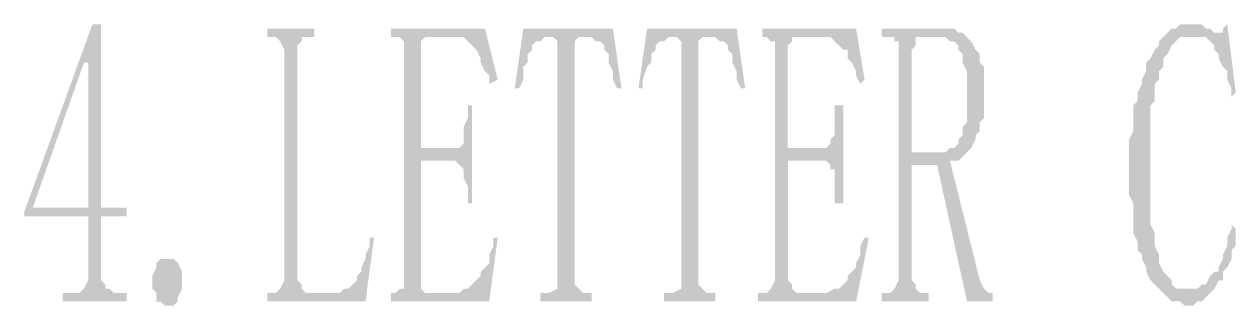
# Model space of a CAD drawing. Header units: millimetres. Extents: x -26542 to -511, y 85916 to 91363.
# Drawn here: x -1230.7 to -1079.9, y 90866.2 to 90901.2 of the extents above; entities that cross this region are included whole.
import ezdxf

# ---------------------------------------------------------------- set-up
doc = ezdxf.new("R2010")
doc.units = ezdxf.units.MM
doc.layers.add('PDF_Solid Fills', color=7, linetype='Continuous')

msp = doc.modelspace()

# ---------------------------------------------------------------- hatches: boundary and pattern name
at = {"layer": 'PDF_Solid Fills', "transparency": 33554559, "extrusion": (-0.004685415688226653, -0.01745240643729066, 0.9998367168639969)}
for points in [[(-24748.84976771998, 87490.07130452292), (-24749.87539475388, 87489.79591133632), (-24752.02187208028, 87465.02782270592), (-24751.88417548698, 87464.51500919089), (-24744.19158147357, 87466.58056312939), (-24742.40145574021, 87459.91372656915), (-24742.12606255536, 87458.88809953537), (-24742.36361330864, 87457.72474089172), (-24742.73873023409, 87457.07423077943), (-24743.76435726788, 87456.79883760028), (-24744.78998429992, 87456.52344441367), (-24744.51459111692, 87455.49781737989), (-24736.82212752465, 87457.5633363016), (-24737.09752070764, 87458.58896333165), (-24738.12314774143, 87458.31357014505), (-24738.63609167945, 87458.17583853519), (-24739.2866017879, 87458.55095546087), (-24739.79941530479, 87458.41325887106), (-24739.93711189623, 87458.92607238982), (-24740.58762200468, 87459.30118931178), (-24740.86301518942, 87460.32681634557), (-24742.65314092289, 87466.9936529058), (-24739.57612940215, 87467.81986747868), (-24739.85152258689, 87468.84549450874), (-24742.92853410763, 87468.01927993959), (-24751.13394163793, 87465.81602940755), (-24749.66181283933, 87484.90490064025), (-24749.14886890131, 87485.04263225757)], [(-24748.84964695526, 87490.07189624058), (-24749.1487481402, 87485.04322397523), (-24744.46685389546, 87467.60678188084), (-24751.13369045383, 87465.81665614946), (-24742.92841334478, 87468.01987165725)], [(-24617.56402976601, 87525.32310288819), (-24618.58965679794, 87525.04770970531), (-24619.10247031483, 87524.91001311224), (-24619.47771765955, 87524.25946798362), (-24619.99053117831, 87524.12177139008), (-24620.3656481019, 87523.47126128525), (-24614.21162506042, 87525.12369042356), (-24614.72443857731, 87524.98599383049), (-24615.37494868576, 87525.36111075943), (-24615.88789262192, 87525.22337914957), (-24616.53840273223, 87525.59849607479), (-24617.05121624912, 87525.46079948172)], [(-24613.46126078838, 87526.42474566447), (-24613.83637771383, 87525.77423555218), (-24613.69868112239, 87525.26142203715), (-24614.21149463928, 87525.1237254478), (-24620.36551768077, 87523.47129630204), (-24617.66362308548, 87523.64700076636), (-24617.15080956859, 87523.7846973599), (-24616.1251825348, 87524.06009053905), (-24615.61236901791, 87524.19778713211), (-24614.96185890946, 87523.82267021062), (-24614.31121838, 87523.44758830173), (-24614.17352178844, 87522.9347747867), (-24613.52301168011, 87522.5596578652), (-24613.38524504798, 87522.04658350023), (-24612.59703834821, 87521.15865306323), (-24611.94652823976, 87520.78353613801), (-24611.67113505502, 87519.75790910423), (-24610.88292835327, 87518.86997866351), (-24610.60753517039, 87517.84435162973), (-24610.2324182468, 87518.49486173829)], [(-24723.07021184568, 87496.44307907764), (-24728.71142137214, 87494.92834652541), (-24728.43602818728, 87493.90271949163), (-24727.41027073422, 87494.17814769829), (-24726.75976062578, 87493.80303077307), (-24725.97155392589, 87492.91510033235), (-24718.53558776306, 87465.22186622256), (-24718.77300809522, 87464.05854259571), (-24719.14812502067, 87463.40803248342), (-24715.55829998304, 87464.37194364984), (-24716.20881009137, 87464.74706057506), (-24716.34650668292, 87465.25987409009), (-24716.99714721239, 87465.63495599898), (-24724.43311337335, 87493.32819010876), (-24724.57080996665, 87493.84100362379), (-24724.19556262007, 87494.49154875241), (-24724.33325921348, 87495.00436227117), (-24723.82044569647, 87495.1420588647), (-24722.79481866269, 87495.41745204385)], [(-24702.55636697076, 87501.95129295439), (-24713.83878602181, 87498.92182784947), (-24713.56339283881, 87497.89620081568), (-24713.05044890079, 87498.03393242927), (-24705.87079882366, 87499.96175475419), (-24704.84517179162, 87500.23714794079), (-24704.19466168329, 87499.86203101557), (-24703.54402115371, 87499.4869491104), (-24702.89351104351, 87499.11183218518), (-24702.10530434363, 87498.22390174074), (-24701.96753771161, 87497.71082738694), (-24701.17933101172, 87496.82289694669), (-24700.52882090339, 87496.44778001728), (-24700.25342771853, 87495.42215298349), (-24699.36549727805, 87496.21035968931)], [(-24687.17143978446, 87506.08233079081), (-24697.94091489923, 87503.19059730321), (-24697.03885002749, 87495.73551902128), (-24696.52603650873, 87495.87321561063), (-24696.28848575545, 87497.03657426173), (-24696.7015755336, 87498.57501480728), (-24696.32645860815, 87499.22552491538), (-24696.60192183172, 87500.25141279167), (-24696.22680490627, 87500.90192289976), (-24696.36450149771, 87501.4147364148), (-24695.98938457412, 87502.06524652708), (-24695.47657105722, 87502.20294311689), (-24695.10145413177, 87502.85345322499), (-24694.58851019375, 87502.99118483858)], [(-24687.17143978446, 87506.08233079081), (-24694.58851019375, 87502.99118483858), (-24689.97305812221, 87504.23048918415), (-24689.46024460718, 87504.36818577722), (-24688.80973449699, 87503.99306885572), (-24688.29679056082, 87504.13080046559), (-24687.64628045238, 87503.75568353664), (-24687.50858385907, 87503.24287002161), (-24686.85807375063, 87502.86775309592), (-24686.58261052717, 87501.84186522337), (-24685.79440382728, 87500.95393478312), (-24685.51901064254, 87499.92830774933), (-24684.73080394079, 87499.04037730861), (-24684.21799042576, 87499.17807389842)], [(-24672.29932611692, 87510.07567203743), (-24683.06880123168, 87507.18393854657), (-24682.16673635808, 87499.7288602679), (-24681.65392284119, 87499.86655686144), (-24681.92931602593, 87500.8921838915), (-24681.8294618642, 87502.5683560539), (-24681.45434493874, 87503.21886615874), (-24681.72980816232, 87504.24475403829), (-24681.35469123686, 87504.89526414312), (-24681.49238783016, 87505.40807766188), (-24681.11727090471, 87506.05858777044), (-24680.60445738782, 87506.19628436351), (-24680.22934046423, 87506.84679446835), (-24679.7163965262, 87506.98452608567)], [(-24672.29932611692, 87510.07567203743), (-24679.7163965262, 87506.98452608567), (-24675.10094445467, 87508.22383042704), (-24674.58813093777, 87508.36152702058), (-24673.93762082944, 87507.98641009862), (-24673.42467689142, 87508.12414170895), (-24672.77416678297, 87507.74902478699), (-24672.63647019153, 87507.23621126823), (-24671.98596008122, 87506.86109433929), (-24671.71049685962, 87505.83520646673), (-24670.92229015974, 87504.94727602601), (-24670.64689697488, 87503.92164899223), (-24669.85869027325, 87503.03371855197), (-24669.34587675636, 87503.17141514504)], [(-24657.94028680667, 87513.9312466504), (-24669.22270585771, 87510.90178154595), (-24668.94731267483, 87509.87615451217), (-24668.43436873669, 87510.01388612948), (-24661.25471866142, 87511.94170845067), (-24660.74190514453, 87512.07940504374), (-24660.09139503608, 87511.70428812224), (-24659.44088492589, 87511.32917119656), (-24658.79024439631, 87510.9540892914), (-24658.27743088128, 87511.0917858812), (-24658.00203769654, 87510.06615885114), (-24657.35145754938, 87509.69078108342), (-24656.56325084763, 87508.8028506427), (-24656.42555425619, 87508.29003712395), (-24655.63734755444, 87507.40210668743), (-24655.26223063096, 87508.0526167918)], [(-24648.19630830642, 87516.54762197519), (-24654.86314486479, 87514.75749624008), (-24654.58775168005, 87513.73186921002), (-24653.56212464615, 87514.00726238918), (-24648.43372863845, 87515.38429834787), (-24647.92091512156, 87515.5219949414), (-24646.89528808964, 87515.79738812428), (-24646.24477797933, 87515.42227120278), (-24645.7318340413, 87515.56000281265), (-24645.08132393484, 87515.18488588696), (-24644.94362734153, 87514.67207237193), (-24644.29311723309, 87514.29695544671), (-24644.01765400951, 87513.27106757415), (-24643.22944730974, 87512.38313713018), (-24643.09175071819, 87511.87032361142), (-24642.81635753345, 87510.84469657717), (-24642.54096434859, 87509.81906954339), (-24642.40326775901, 87509.30625602836), (-24642.12780453358, 87508.28036815254), (-24641.8524113507, 87507.25474112248), (-24641.57701816584, 87506.22911408497), (-24641.9521350913, 87505.57860398013), (-24641.67674190656, 87504.55297694635), (-24642.05185883201, 87503.90246683778), (-24641.91416224046, 87503.38965331903), (-24642.28927916591, 87502.73914321093), (-24642.80222310219, 87502.60141160106), (-24643.17734002753, 87501.9509014925), (-24643.69015354454, 87501.81320489896), (-24644.71578057832, 87501.53781171236), (-24647.27997858217, 87500.84929373302), (-24640.98825894739, 87501.98890936375), (-24640.61314202193, 87502.63941947185), (-24640.23802509834, 87503.28992958041), (-24640.00060476619, 87504.453253204), (-24640.13830135763, 87504.96606672276), (-24639.76305401104, 87505.61661185138), (-24640.0384471959, 87506.64223888516), (-24639.66333027231, 87507.29274899326), (-24639.93872345518, 87508.31837602705), (-24640.21418667689, 87509.34426390333), (-24640.48957986175, 87510.36989093339), (-24640.76497304649, 87511.3955179709), (-24641.04036623135, 87512.42114500096), (-24641.31575941422, 87513.44677203847), (-24641.96626952267, 87513.82188896043), (-24642.24173274613, 87514.84777683299), (-24642.89237327385, 87515.22285873769), (-24643.6805799756, 87516.11078918213), (-24644.33109008393, 87516.48590610363), (-24644.98160019226, 87516.86102303304), (-24645.49441370927, 87516.7233264395), (-24646.14492381946, 87517.09844336146), (-24646.65786775562, 87516.9607117516), (-24647.17068127252, 87516.82301515806)], [(-24620.36570848245, 87523.47096542269), (-24620.74082540791, 87522.82045531459), (-24621.11594233336, 87522.16994520603), (-24620.97824574006, 87521.657131691), (-24621.35336266551, 87521.00662157871), (-24621.59084337996, 87519.84300209675), (-24621.96596030542, 87519.19249198446), (-24621.82826371212, 87518.67967846943), (-24621.69056712068, 87518.16686495068), (-24621.92798745271, 87517.00354132336), (-24621.79029086127, 87516.49072780833), (-24622.02771119529, 87515.3274041852), (-24621.75231801043, 87514.30177715141), (-24622.12743493589, 87513.65126703912), (-24621.85204175115, 87512.62564000906), (-24621.57657852757, 87511.59975213278), (-24621.30118534458, 87510.574125099), (-24621.53860567859, 87509.41080147214), (-24621.26321249374, 87508.38517443836), (-24620.987819309, 87507.3595474041), (-24620.71235608542, 87506.33365953201), (-24620.43696290255, 87505.30803249823), (-24620.16156971955, 87504.28240546444), (-24619.74847994139, 87502.7439649119), (-24618.96027324162, 87501.85603447491), (-24618.68488005863, 87500.8304074374), (-24618.40948687389, 87499.80478040734), (-24618.13402365032, 87498.77889253106), (-24617.99632705888, 87498.26607901603), (-24617.20812035899, 87497.37814857578), (-24616.93272717425, 87496.352521542), (-24616.2822170658, 87495.97740461631), (-24616.14452047436, 87495.46459110128), (-24615.3562437339, 87494.5763998148), (-24615.21854714246, 87494.06358629977), (-24614.43034044071, 87493.17565585906), (-24613.77969991113, 87492.80057395017), (-24613.1291898028, 87492.42545702867), (-24612.47867969447, 87492.05034010671), (-24611.82816958602, 87491.67522317776), (-24611.17765947769, 87491.30010625254), (-24610.66484595893, 87491.43780284561), (-24610.15203244379, 87491.57549943542), (-24609.50139191432, 87491.20041753398), (-24608.98857839743, 87491.33811412333), (-24608.47576488054, 87491.47581071686), (-24608.10064795509, 87492.12632082496), (-24607.58783443819, 87492.26401741477), (-24607.2127175146, 87492.91452752706), (-24606.83747016988, 87493.56507265195), (-24609.53936476517, 87493.3893681909), (-24610.56512222008, 87493.11393998424), (-24611.07793573698, 87492.97624339815), (-24611.72844584542, 87493.35136032011), (-24611.86614243686, 87493.86417383887), (-24612.51665254519, 87494.23929076036), (-24613.16716265364, 87494.61440768605), (-24613.95543939411, 87495.5025989688), (-24614.23083257698, 87496.52822600259), (-24615.01903927873, 87497.41615644284), (-24615.15673587017, 87497.92896996159), (-24615.43212905503, 87498.95459699538), (-24616.22053621477, 87499.84275325807), (-24616.49592939951, 87500.86838029185), (-24616.77132258436, 87501.89400732564), (-24617.04671576724, 87502.91963435942), (-24617.32210895023, 87503.94526139321), (-24617.59750213497, 87504.970888427), (-24617.87289531797, 87505.99651546078), (-24618.14828850271, 87507.02214249503), (-24618.42375172628, 87508.04803036712), (-24618.69914490927, 87509.0736574009), (-24618.97453809215, 87510.09928443469), (-24619.24993127701, 87511.12491146848), (-24619.52532446175, 87512.15053850273), (-24619.80078768532, 87513.17642637482), (-24620.0761808682, 87514.2020534086), (-24619.70093352348, 87514.85259853723), (-24619.97632670833, 87515.87822557101), (-24620.25171989121, 87516.90385260526), (-24619.87660296587, 87517.55436271708), (-24620.15199615061, 87518.57998974714), (-24619.77687922516, 87519.23049985571), (-24620.05227240815, 87520.2561268895), (-24619.67715548456, 87520.90663699806), (-24619.43980519113, 87522.07022146368), (-24619.06468826567, 87522.72073157551), (-24618.6895713422, 87523.37124168035), (-24618.17662740406, 87523.50897329394), (-24617.66381388716, 87523.64666988747)], [(-24713.05104062229, 87498.03405319061), (-24712.53822710353, 87498.17174978368), (-24711.88771699695, 87497.79663286218), (-24711.61232381221, 87496.7710058284), (-24704.17635764938, 87469.07777171489), (-24703.90096446639, 87468.05214468483), (-24704.4137779834, 87467.9144480913), (-24704.78889490874, 87467.26393797947), (-24700.68625635235, 87468.36554573523), (-24701.19906986924, 87468.22784914542), (-24701.84957997955, 87468.6029660711), (-24701.98727657099, 87469.11577958614), (-24702.12497316243, 87469.62859310117), (-24705.9806878547, 87483.98815409373), (-24702.90367633395, 87484.81436866662), (-24706.39377763099, 87485.52659464674), (-24709.56093932525, 87497.32182721468), (-24709.69863591669, 87497.8346407297), (-24709.83633250825, 87498.34745424846), (-24709.46121558279, 87498.99796435656), (-24708.9484020659, 87499.13566094637), (-24705.87139054702, 87499.96187551925)], [(-24694.5887106536, 87502.99141065683), (-24694.0758971367, 87503.12910725037), (-24693.42538702837, 87502.7539903284), (-24693.28769043693, 87502.24117681338), (-24693.01229725208, 87501.21554977586), (-24685.71402768255, 87474.03512918483), (-24685.43863449781, 87473.00950215105), (-24686.32656494016, 87472.22129544569), (-24687.35219197394, 87471.94590226281), (-24687.0767987892, 87470.92027523275), (-24680.9227757476, 87472.57270437106), (-24681.1981689306, 87473.59833140485), (-24682.22392638552, 87473.32290320145), (-24682.87443649396, 87473.69802013086), (-24683.52494660416, 87474.07313705236), (-24683.66264319385, 87474.58595057111), (-24690.96091276512, 87501.76637116214), (-24691.23630594811, 87502.79199819965), (-24691.37400253955, 87503.30481171468), (-24690.99888561596, 87503.95532182325), (-24689.97325858218, 87504.23071500612)], [(-24679.71646656492, 87506.98478692397), (-24679.20365304803, 87507.12248351751), (-24678.55314293969, 87506.7473665881), (-24678.41544634628, 87506.23455307307), (-24678.1400531634, 87505.20892603928), (-24670.84178359387, 87478.02850544453), (-24670.56639040913, 87477.00287841074), (-24671.45432085148, 87476.21467171283), (-24672.47994788527, 87475.93927852996), (-24672.20455470041, 87474.91365149617), (-24666.05053165893, 87476.56608063821), (-24666.32592484192, 87477.59170767199), (-24667.35168229498, 87477.31627946859), (-24668.00219240529, 87477.69139639055), (-24668.65270251362, 87478.0665133195), (-24668.79039910692, 87478.57932683453), (-24676.08866867644, 87505.75974742929), (-24676.36406185944, 87506.78537446307), (-24676.50175845274, 87507.29818798183), (-24676.12664152728, 87507.94869808666), (-24675.1010144935, 87508.22409127327)], [(-24668.43430835439, 87510.01418198459), (-24667.78379824595, 87509.63906506263), (-24667.27098472905, 87509.77676165616), (-24666.99559154606, 87508.75113462238), (-24659.55962538323, 87481.05790051259), (-24659.79704571539, 87479.89457688155), (-24660.17216264084, 87479.24406677717), (-24656.58233760321, 87480.2079779394), (-24657.23284771154, 87480.58309486136), (-24657.37054430298, 87481.09590838011), (-24658.02105441329, 87481.47102530533), (-24661.87676910555, 87495.8305863021), (-24658.2869440678, 87496.79449746059), (-24662.28985887999, 87497.36902684718), (-24665.45702057425, 87509.16425941512), (-24665.59471716569, 87509.67707293015), (-24665.2196002421, 87510.32758304244), (-24665.35729683354, 87510.84039655747), (-24664.84448331664, 87510.97809315054), (-24661.25465827901, 87511.94200431323)], [(-24653.56193384447, 87514.00759326806), (-24653.04912032944, 87514.1452898616), (-24652.91142373614, 87513.63247634657), (-24652.39861022111, 87513.77017293964), (-24652.12321703625, 87512.74454590585), (-24644.68725087342, 87485.05131179607), (-24644.92467120744, 87483.88798816549), (-24645.29978813103, 87483.23747806065), (-24646.32541516481, 87482.96208487405), (-24646.05002198182, 87481.93645784026), (-24640.40894287662, 87483.45115537615), (-24640.68433606136, 87484.47678240994), (-24641.19714957639, 87484.3390858164), (-24641.70996309328, 87484.20138922334), (-24642.36047320359, 87484.57650614483), (-24642.49816979503, 87485.08931966359), (-24643.14867990336, 87485.464436593), (-24646.86662796547, 87499.31092322106), (-24643.78961644287, 87500.13713779394), (-24642.38894252421, 87501.06330193114), (-24641.87612900732, 87501.20099852094), (-24641.36318506917, 87501.33873013081), (-24640.9880681457, 87501.98924024263), (-24647.27978778048, 87500.8496246161), (-24650.58464606619, 87513.15767070279), (-24650.20952914085, 87513.80818080716), (-24650.34722573229, 87514.32099432591), (-24650.48492232559, 87514.83380784094), (-24649.4592952918, 87515.10920102755), (-24648.43353783677, 87515.38462922722)], [(-24701.61693062598, 87492.30794148054), (-24702.12974414101, 87492.17024488747), (-24701.7166543667, 87490.63180433493), (-24701.95407469873, 87489.46848071134), (-24701.67868151399, 87488.44285367755), (-24701.54091488372, 87487.92977932002), (-24701.40321829228, 87487.416965805), (-24701.77833521587, 87486.7664556969), (-24702.2912791539, 87486.6287240833), (-24703.31690618768, 87486.3533308967), (-24706.39391770842, 87485.52711633127), (-24702.9038164115, 87484.81489034789), (-24702.3910028945, 87484.95258694096), (-24701.8781893776, 87485.09028353449), (-24701.22754885, 87484.71520162933), (-24700.57703873969, 87484.34008470364), (-24700.30164555495, 87483.31445766985), (-24699.51336881635, 87482.42626638338), (-24699.23797563335, 87481.40063935332), (-24698.96258244861, 87480.37501231581), (-24698.44976893172, 87480.51270890888)], [(-24657.00006793696, 87504.28810529504), (-24658.02569497074, 87504.01271210844), (-24657.61260519631, 87502.4742715559), (-24657.33721201157, 87501.44864452584), (-24657.06181882857, 87500.42301748833), (-24657.43686571345, 87499.77224654099), (-24657.29916912189, 87499.25943302223), (-24657.67441646662, 87498.60888789361), (-24658.18722998363, 87498.471191308), (-24658.70004350052, 87498.33349471446), (-24662.28986853815, 87497.36958355224), (-24658.28695372422, 87496.79505416192), (-24657.26132669044, 87497.0704473448), (-24656.61068616272, 87496.69536544336), (-24656.47298956942, 87496.18255192833), (-24655.96017605253, 87496.32024851441), (-24655.68478286953, 87495.29462148063), (-24655.40931964596, 87494.26873360807), (-24655.13392646308, 87493.24310657429), (-24654.85853327822, 87492.2174795405), (-24653.83290624444, 87492.4928727271)], [(-24642.38908260176, 87501.06382361194), (-24643.789826561, 87500.13792031677), (-24635.7935004615, 87484.69101641886), (-24632.71648894076, 87485.51723099174), (-24632.9918821255, 87486.54285802925), (-24633.50482606352, 87486.40512641566), (-24634.15533617011, 87486.78024334088), (-24634.94361291057, 87487.66843462363)], [(-24606.47616645286, 87502.45923364349), (-24606.33846986142, 87501.94642012846), (-24606.57589019346, 87500.78309649788), (-24606.30049701058, 87499.75746946782), (-24606.53791734274, 87498.59414583677), (-24606.40015071246, 87498.08107148297), (-24606.63757104462, 87496.91774785612), (-24606.49987445306, 87496.40493433736), (-24607.01281838934, 87496.2672027275), (-24607.38793531293, 87495.61669262266), (-24607.62535564683, 87494.45336899534), (-24608.13816916372, 87494.31567240227), (-24608.51328608918, 87493.66516229743), (-24609.02609960421, 87493.52746570436), (-24609.53904354235, 87493.38973409077), (-24606.83714894706, 87493.56543855509), (-24606.46203202161, 87494.21594865993), (-24606.22448126832, 87495.3793073073), (-24605.71166775143, 87495.51700389665), (-24605.98706093617, 87496.54263093043), (-24605.61194401071, 87497.19314104272), (-24605.37452367868, 87498.35646467004), (-24605.64998690027, 87499.38235254213), (-24605.2748699768, 87500.03286264697), (-24605.55026315968, 87501.05848968076), (-24605.82565634453, 87502.08411671454)], [(-24709.65571094013, 87473.10492586624), (-24709.38031775714, 87472.07929883245), (-24709.61773808929, 87470.91597521259), (-24709.48004149785, 87470.40316169383), (-24709.71746183001, 87469.23983806698), (-24709.57969519973, 87468.72676370945), (-24709.95481212519, 87468.07625360088), (-24709.81711553189, 87467.56344008213), (-24710.19236287847, 87466.91289495723), (-24710.56747980206, 87466.26238484541), (-24711.08029331896, 87466.1246882556), (-24711.45541024441, 87465.47417814704), (-24712.48103727819, 87465.19878496043), (-24715.55804879894, 87464.37257039128), (-24719.1480042577, 87463.40862420853), (-24720.1736312916, 87463.13323102565), (-24719.89823810675, 87462.10760399187), (-24708.10300553881, 87465.27476568613), (-24709.14289742324, 87473.24262245977)], [(-24694.78346685332, 87477.09830213338), (-24694.50807366846, 87476.0726750996), (-24694.74549400061, 87474.90935147228), (-24694.47010081587, 87473.88372443849), (-24694.84521774121, 87473.23321433412), (-24695.22026462795, 87472.58244338306), (-24695.08256803465, 87472.0696298643), (-24695.45781538123, 87471.4190847394), (-24695.83293230482, 87470.76857462758), (-24696.20804923028, 87470.11806451902), (-24696.72086274717, 87469.98036792921), (-24697.09597967262, 87469.32985781739), (-24697.60879318952, 87469.19216122385), (-24700.68580471026, 87468.36594665842), (-24704.78857368405, 87467.26430387888), (-24705.30138720281, 87467.12660728535), (-24705.02599401807, 87466.10098025529), (-24693.23076145013, 87469.26814194582), (-24694.27065333643, 87477.23599872692)], [(-24650.16699542769, 87489.07836088678), (-24650.40441575972, 87487.91503726318), (-24650.12902257498, 87486.88941023313), (-24650.36644290702, 87485.72608660255), (-24650.22874631744, 87485.21327308752), (-24650.60379320232, 87484.56250213645), (-24650.97904054704, 87483.91195700783), (-24650.8413439556, 87483.3991434928), (-24651.21646088094, 87482.7486333847), (-24651.59157780453, 87482.09812327614), (-24652.10439132142, 87481.9604266826), (-24652.99232176389, 87481.1722199847), (-24653.50526570005, 87481.03448836738), (-24656.58227722079, 87480.20827380195), (-24660.17210226029, 87479.244362636), (-24661.19772929407, 87478.96896945313), (-24660.92233610933, 87477.94334241934), (-24649.1271035414, 87481.1105041136), (-24649.65418191068, 87489.21605747985)], [(-24731.55569438625, 87458.42681123549), (-24732.06850790314, 87458.28911464196), (-24732.71901801159, 87458.66423157137), (-24733.23183152848, 87458.52653497783), (-24733.50722471322, 87459.55216201162), (-24734.15786524094, 87459.92724391678), (-24734.43325842579, 87460.95287095057), (-24734.57095501723, 87461.46568446932), (-24734.33347430266, 87462.62930395175), (-24734.47117089608, 87463.1421174705), (-24734.09605397063, 87463.79262757907), (-24733.58324045374, 87463.93032416841), (-24733.07042693673, 87464.06802076194), (-24732.55761341983, 87464.20571735501), (-24731.9071033115, 87463.83060042979), (-24731.11889661162, 87462.94266998535), (-24730.84343338804, 87461.91678211326), (-24730.5680402033, 87460.89115507947), (-24730.80546053546, 87459.72783145588), (-24730.66776394576, 87459.21501794085), (-24731.04288086935, 87458.56450782856)]]:
    msp.add_hatch(color=256, dxfattribs=at).paths.add_polyline_path(points)

doc.saveas('drawing.dxf')
